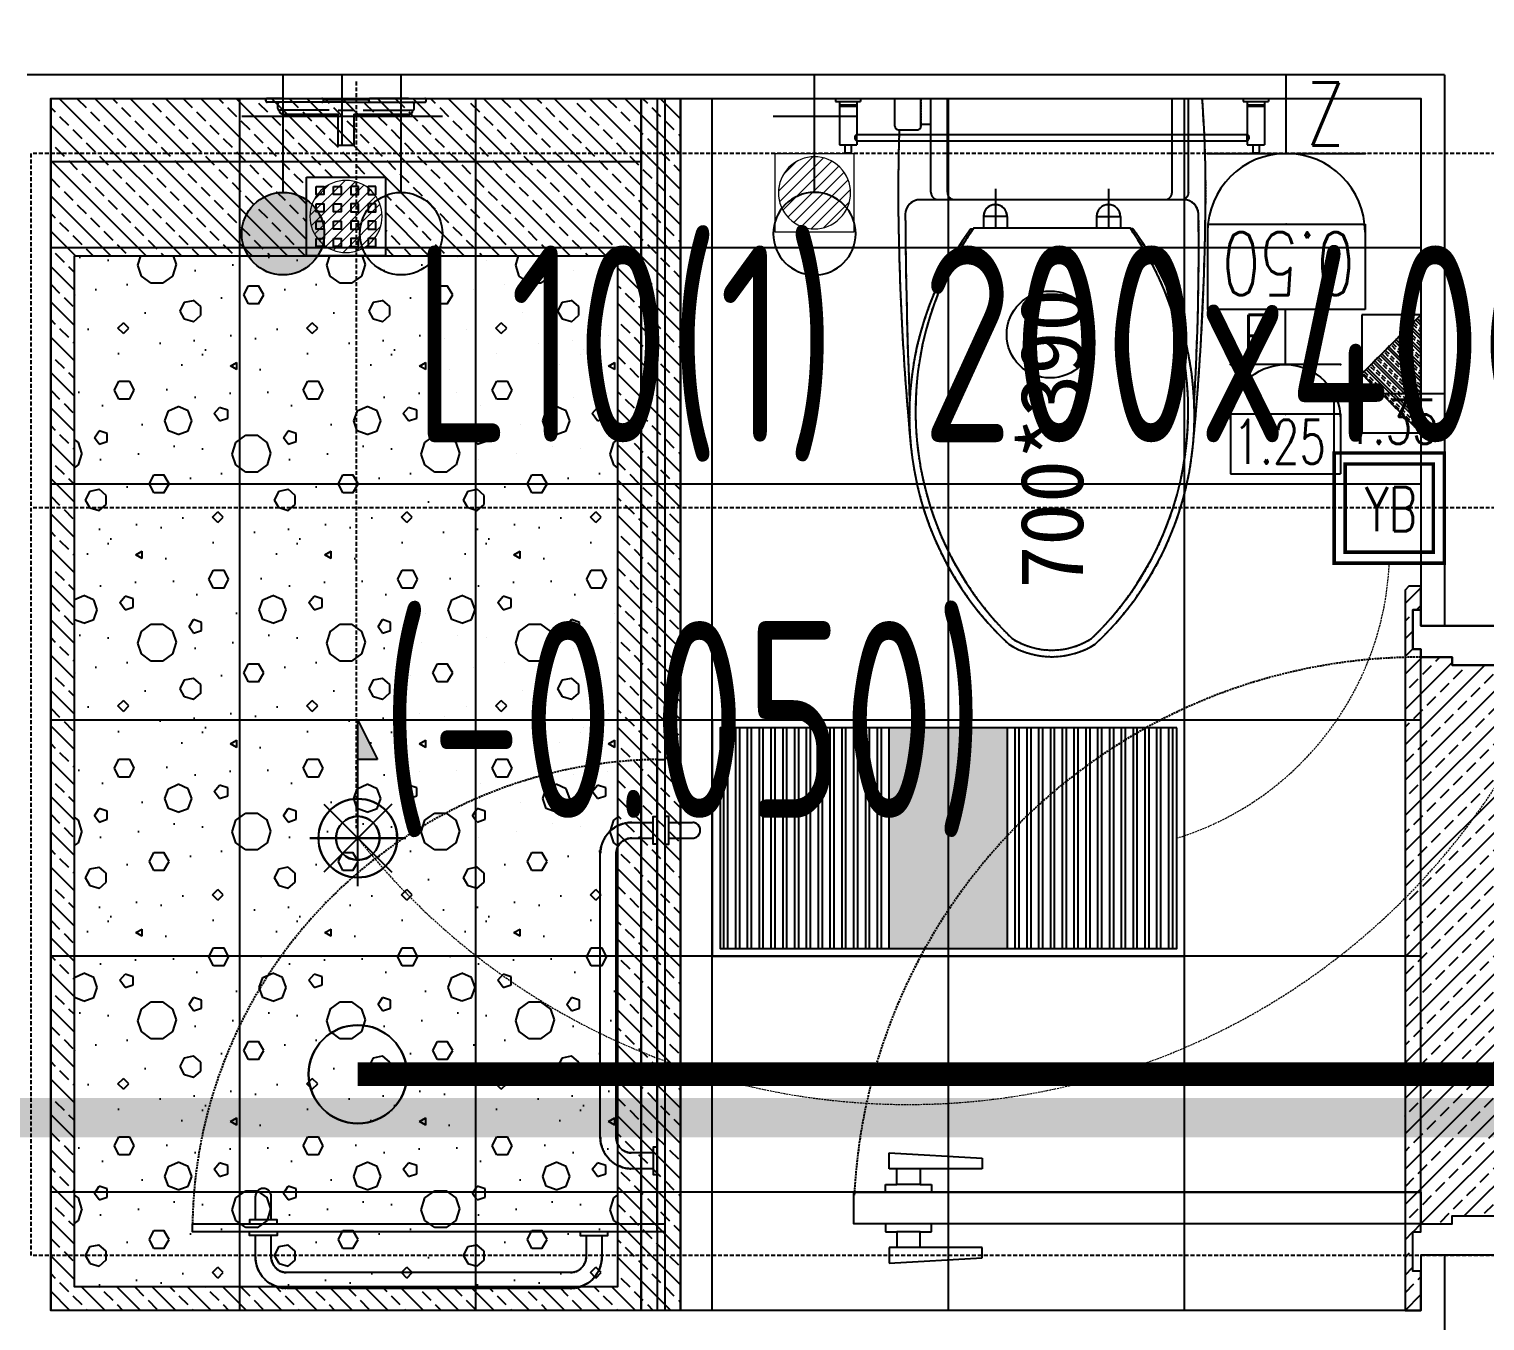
# Model space of a CAD drawing. Header units: inches. Extents: x -3985675 to 129953, y -250661 to -26082.
# Drawn here: x 92123 to 93971, y -34066 to -32424 of the extents above; entities that cross this region are included whole.
import ezdxf
from ezdxf.enums import TextEntityAlignment as Align

# ---------------------------------------------------------------- set-up
doc = ezdxf.new("R2010")
doc.units = ezdxf.units.IN
doc.header["$LTSCALE"] = 10
doc.header["$MEASUREMENT"] = 0
doc.linetypes.add('DASH', pattern=[0.35, 0.25, -0.1])
doc.linetypes.add('SX-DT3-PLAN-07T$0$DASHED', pattern=[0.75, 0.5, -0.25])
doc.layers.get('0').update_dxf_attribs({"plot": 0})
for name, color, linetype in [('000土建梁', 251, 'Continuous'), ('002 完成面', 47, 'Continuous'), ('003门', 36, 'Continuous'), ('004门套', 47, 'Continuous'), ('007地面', 47, 'Continuous'), ('007天花', 65, 'Continuous'), ('008天花灯具', 31, 'Continuous'), ('012固定家具', 155, 'Continuous'), ('028家具', 250, 'DASH'), ('1-给排水', 3, 'Continuous'), ('2018.11.06', 1, 'Continuous'), ('7-空调留洞', 6, 'DASH'), ('EQUIP-插座', 6, 'Continuous'), ('EQUIP-照明', 6, 'Continuous'), ('EQUIP_喷淋', 7, 'Continuous'), ('PIPE-喷淋', 6, 'Continuous'), ('SX-DT3-PLAN-07T$0$S-BEAM', 4, 'SX-DT3-PLAN-07T$0$DASHED'), ('WALL', 4, 'Continuous'), ('消防喷淋', 6, 'Continuous')]:
    doc.layers.add(name, color=color, linetype=linetype)
for name, color, linetype, lineweight in [('11111地漏', 3, 'Continuous', 5), ('S开关', 123, 'Continuous', 15), ('S插座', 6, 'Continuous', 15), ('冷热水', 3, 'Continuous', 15), ('灯具线路控制', 51, 'Continuous', 15)]:
    doc.layers.add(name, color=color, linetype=linetype, lineweight=lineweight)
doc.styles.add('_HZTXT', font='GBENOR.SHX', dxfattribs={"bigfont": 'GBCBIG.SHX'})
doc.styles.add('_TCH_DIM_T3', font='SIMPLEX', dxfattribs={"width": 0.705882, "bigfont": 'GBCBIG'})
doc.styles.add('B1户型卧室平面图$0$ARIAL', font='')
doc.styles.get("Standard").update_dxf_attribs({"font": ''})
doc.styles.add('国标宋体', font='gbxwxtr.shx', dxfattribs={"width": 0.6, "bigfont": 'gbhzfs.shx'})
doc.styles.add('标注文字', font='romans.shx', dxfattribs={"width": 0.7, "bigfont": 'hztxt.shx'})
doc.styles.get('B1户型卧室平面图$0$ARIAL').set_extended_font_data('NSimSun')
doc.styles.get('Standard').set_extended_font_data('SimSun')

# ---------------------------------------------------------------- blocks, each defined once
blk = doc.blocks.new('matong')
at = {"layer": '012固定家具'}
for p, q in [((67850.5, -60695.3), (67850.5, -60660.1)), ((67850.5, -60660.1), (68240.8, -60660.1))]:
    blk.add_line(p, q, dxfattribs=at)
at = {"layer": '012固定家具', "color": 8, "linetype": 'Continuous'}
for p, q in [((67883.5, -60695.3), (67883.5, -60660.1)), ((67896.1, -60779.3), (67896.1, -60660.1)), ((67917.1, -60779.3), (67917.1, -60660.1)), ((67917.1, -60779.3), (67917.1, -60660.1)), ((68202.5, -60779.3), (68202.5, -60660.1)), ((68223.5, -60779.3), (68223.5, -60660.1)), ((67883.5, -60692.9), (67896.1, -60692.9)), ((67855.2, -60700), (67878.8, -60700)), ((68214, -60788.8), (67882.5, -60788.8)), ((67978, -60775.1), (67978, -60824.4)), ((68121.6, -60775.1), (68121.6, -60824.4)), ((67962.9, -60810.2), (67962.9, -60824.4)), ((67993.1, -60810.2), (67962.9, -60810.2)), ((67993.1, -60810.2), (67993.1, -60824.4)), ((68106.5, -60810.2), (68136.8, -60810.2)), ((68106.5, -60810.2), (68106.5, -60824.4)), ((68136.8, -60810.2), (68136.8, -60824.4)), ((67947, -60826), (67949.4, -60826)), ((67950.9, -60824.4), (68148.7, -60824.4)), ((68152.7, -60826), (68150.2, -60826))]:
    blk.add_line(p, q, dxfattribs=at)
at = {"layer": '012固定家具'}
for centre, radius, start, end in [((66590.3, -60779.9), 1654.8, 358.95, 4.1511), ((67855.2, -60695.3), 4.73, 180, 270), ((70307.8, -60780.2), 2453.2, 178.1261, 180.6997), ((71340.9, -60767.1), 3486.3, 180.7077, 185.4617), ((64758.7, -60767.1), 3486.3, 354.5384, 359.2923), ((68266.5, -61062.9), 397.8, 143.4492, 226.9482), ((67833.1, -61062.9), 397.8, 313.0518, 36.5508), ((68049.8, -61266.6), 102.9, 237.7954, 302.2047)]:
    blk.add_arc(centre, radius, start, end, dxfattribs=at)
at = {"layer": '012固定家具', "color": 8, "linetype": 'Continuous'}
for centre, radius, start, end in [((67878.8, -60695.3), 4.73, 270, 0), ((67882.5, -60807.7), 18.9, 90, 179.1194), ((67905.6, -60779.3), 9.45, 180, 270), ((67926.5, -60779.3), 9.45, 180, 270), ((68193.1, -60779.3), 9.45, 270, 0), ((68214, -60779.3), 9.45, 270, 0), ((68217.1, -60807.7), 18.9, 0.8806, 90), ((75349, -60752.5), 7485.6, 180.42032, 182.24158), ((67978, -60810.2), 15.1, 360, 180), ((68121.6, -60810.2), 15.1, 0, 180), ((64849.2, -60847.7), 3387.1, 356.6562, 0.682), ((68278.6, -61057.3), 402, 144.5938, 226.0233), ((67821, -61057.3), 402, 313.9767, 35.4062), ((68049.8, -61266.6), 94.5, 237.7954, 302.2047)]:
    blk.add_arc(centre, radius, start, end, dxfattribs=at)
at = {"layer": '012固定家具', "color": 8, "style": 'B1户型卧室平面图$0$ARIAL'}
blk.add_text('700*390', height=80, rotation=90, dxfattribs=at).set_placement((68089.4, -61282.9))
blk = doc.blocks.new('A$C110D575B')
at = {"layer": '012固定家具'}
for p, q in [((0, 197), (0, 198)), ((23, 200), (2, 200)), ((102, 195), (2, 195)), ((15.2, 187), (15.2, 193)), ((16.8, 185), (16.8, 185)), ((23, 200), (71.2, 200)), ((73.2, 197), (73.2, 198)), ((102, 195), (202, 195)), ((130.8, 197), (130.8, 198)), ((181, 200), (132.8, 200)), ((181, 200), (202, 200)), ((186.8, 185), (186.8, 185)), ((188.4, 187), (188.4, 193)), ((203.6, 197), (203.6, 198)), ((21.8, 180), (91.8, 180)), ((91.8, 140), (91.8, 180)), ((111.8, 180), (111.8, 140)), ((111.8, 180), (181.8, 180)), ((111.8, 140), (91.8, 140))]:
    blk.add_line(p, q, dxfattribs=at)
at = {"layer": '012固定家具', "color": 251}
for p, q in [((80.6, 185), (17.2, 185)), ((130.8, 198), (73.2, 198)), ((91.8, 185), (111.8, 185)), ((123.5, 185), (186.8, 185))]:
    blk.add_line(p, q, dxfattribs=at)
at = {"layer": '012固定家具'}
blk.add_lwpolyline([(51.8, 100), (151.8, 100), (151.8, 0), (51.8, 0)], close=True, dxfattribs=at)
at = {"layer": '012固定家具', "color": 251}
for points in [[(63.8, 88), (73.8, 88), (73.8, 78), (63.8, 78)], [(85.8, 88), (95.8, 88), (95.8, 78), (85.8, 78)], [(117.8, 88), (107.8, 88), (107.8, 78), (117.8, 78)], [(139.8, 88), (129.8, 88), (129.8, 78), (139.8, 78)], [(63.8, 66), (73.8, 66), (73.8, 56), (63.8, 56)], [(85.8, 66), (95.8, 66), (95.8, 56), (85.8, 56)], [(117.8, 66), (107.8, 66), (107.8, 56), (117.8, 56)], [(139.8, 66), (129.8, 66), (129.8, 56), (139.8, 56)], [(63.8, 44), (73.8, 44), (73.8, 34), (63.8, 34)], [(85.8, 44), (95.8, 44), (95.8, 34), (85.8, 34)], [(117.8, 44), (107.8, 44), (107.8, 34), (117.8, 34)], [(139.8, 44), (129.8, 44), (129.8, 34), (139.8, 34)], [(63.8, 22), (73.8, 22), (73.8, 12), (63.8, 12)], [(85.8, 22), (95.8, 22), (95.8, 12), (85.8, 12)], [(117.8, 22), (107.8, 22), (107.8, 12), (117.8, 12)], [(139.8, 22), (129.8, 22), (129.8, 12), (139.8, 12)]]:
    blk.add_lwpolyline(points, close=True, dxfattribs=at)
at = {"layer": '012固定家具'}
for centre, radius, start, end in [((2, 198), 2, 90, 180), ((2, 197), 2, 180, 270), ((17.2, 193), 2, 90, 180), ((17.2, 187), 2, 180, 270), ((21.8, 185), 5, 180, 270), ((71.2, 198), 2, 0, 90), ((71.2, 197), 2, 270, 0), ((132.8, 198), 2, 90, 180), ((132.8, 197), 2, 180, 270), ((181.8, 185), 5, 270, 0), ((181.8, 185), 5, 270, 0), ((186.4, 193), 2, 0, 90), ((186.4, 187), 2, 270, 0), ((201.6, 198), 2, 0, 90), ((201.6, 197), 2, 270, 0)]:
    blk.add_arc(centre, radius, start, end, dxfattribs=at)
blk = doc.blocks.new('*U55')
at = {"layer": '003门', "color": 250}
for p, q in [((-10, 740.1), (-3.3, 622)), ((10, 740.1), (-10, 740.1)), ((10, 730.3), (10, 740.1)), ((30, 745), (30, 730.3)), ((40, 745), (30, 745)), ((40, 686.2), (40, 745)), ((80, 686.2), (80, 745)), ((80, 745), (90, 745)), ((90, 745), (90, 730.3)), ((110, 740.1), (130, 740.1)), ((110, 730.3), (110, 740.1)), ((130, 740.1), (123.3, 622)), ((10, 700.9), (10, 730.3)), ((30, 730.3), (10, 730.3)), ((30, 700.9), (30, 730.3)), ((90, 700.9), (90, 730.3)), ((90, 730.3), (110, 730.3)), ((110, 700.9), (110, 730.3)), ((10, 700.9), (30, 700.9)), ((10, 622), (10, 700.9)), ((30, 700.9), (30, 686.2)), ((30, 686.2), (40, 686.2)), ((90, 686.2), (80, 686.2)), ((90, 700.9), (90, 686.2)), ((110, 700.9), (90, 700.9)), ((110, 622), (110, 700.9)), ((-3.3, 622), (10, 622)), ((123.3, 622), (110, 622))]:
    blk.add_line(p, q, dxfattribs=at)
at = {"layer": '003门', "linetype": 'ByBlock'}
blk.add_lwpolyline([(40, 65), (40, 785), (80, 785), (80, 65)], close=True, dxfattribs=at)
at = {"layer": '003门', "color": 251, "linetype": 'DASH'}
blk.add_arc((40, 65.4), 720, 0, 87.134, dxfattribs=at)
at = {"layer": '004门套'}
for points in [[(30, 65), (40, 65), (40, 25), (50, 25), (50, -65), (40, -65), (40, -75), (-10, -75), (-10, -65), (0, -65), (0, 65), (-20, 65), (-20, 75), (30, 75)], [(770, 65), (760, 65), (760, 25), (750, 25), (750, -65), (760, -65), (760, -75), (810, -75), (810, -65), (800, -65), (800, 65), (820, 65), (820, 75), (770, 75)]]:
    blk.add_lwpolyline(points, close=True, dxfattribs=at)
at = {"linetype": 'ByBlock', "style": '_HZTXT', "flags": 8}
blk.add_attdef('门编号', text='', height=121.9, dxfattribs=at).set_placement((2307.3, 64.4), align=Align.CENTER)
blk = doc.blocks.new('Z$W@#20997A3E')
at = {"layer": '012固定家具'}
for p, q in [((-545, 59), (-513, 59)), ((-545, 59), (-545, 55)), ((-513, 59), (-513, 55)), ((-27, 59), (5, 59)), ((-27, 59), (-27, 55)), ((5, 59), (5, 55)), ((-545, 55), (-540, 55)), ((-540, 55), (-540, 0)), ((-540, 55), (-518, 55)), ((-540, 51), (-518, 51)), ((-540, 49), (-518, 49)), ((-518, 55), (-513, 55)), ((-518, 55), (-518, 13)), ((-27, 55), (-22, 55)), ((-22, 55), (-22, 13)), ((-22, 55), (0, 55)), ((-22, 51), (0, 51)), ((-22, 49), (0, 49)), ((0, 55), (5, 55)), ((0, 55), (0, 0)), ((-518, 5), (-518, 13)), ((-518, 5), (-518, 0)), ((-22, 5), (-22, 13)), ((-22, 5), (-22, 0)), ((-540, 0), (-533, 0)), ((-533, 0), (-533, -10)), ((-533, 0), (-525, 0)), ((-533, -10), (-525, -10)), ((-525, 0), (-518, 0)), ((-525, 0), (-525, -10)), ((-22, 0), (-15, 0)), ((-15, 0), (-15, -10)), ((-15, 0), (-7, 0)), ((-15, -10), (-7, -10)), ((-7, 0), (0, 0)), ((-7, 0), (-7, -10))]:
    blk.add_line(p, q, dxfattribs=at)
at = {"layer": '012固定家具', "color": 8}
for p, q in [((-518, 13), (-22, 13)), ((-518, 13), (-22, 13)), ((-518, 5), (-22, 5)), ((-518, 5), (-22, 5))]:
    blk.add_line(p, q, dxfattribs=at)
at = {"layer": '012固定家具'}
for centre, start, end in [((-515.9, 9), 118.0906, 241.9094), ((-515.9, 9), 118.0906, 241.9094), ((-24.1, 9), 298.0906, 61.9094), ((-24.1, 9), 298.0906, 61.9094)]:
    blk.add_arc(centre, 4.53, start, end, dxfattribs=at)
blk = doc.blocks.new('手纸盒')
h = blk.add_hatch()
h.set_pattern_fill('ANSI33', color=8, scale=2, style=0)
h.set_pattern_definition([(135, (3896601.602, 1456140.076), (8.98025612, 8.98025612), []), (135, (3896592.622, 1456140.076), (8.98025612, 8.98025612), [6.35, -3.175])])
h.paths.add_polyline_path([(0, -75), (75, 0), (-75, 0)])
for p, q in [((0, -75), (-75, 0)), ((75, 0), (0, -75))]:
    blk.add_line(p, q)
blk.add_lwpolyline([(75, -75), (-75, -75), (-75, 0), (75, 0)], close=True)
blk = doc.blocks.new('erw3')
h = blk.add_hatch()
h.set_pattern_fill('ANSI31', color=250, scale=84, angle=-180, style=0)
h.set_pattern_definition([(225, (37315.468, -306064.037), (7.4246212, -7.4246212), [])])
edge = h.paths.add_edge_path()
edge.add_ellipse((-6599.3, -99965.7), major_axis=(-32.4, -32.4), ratio=1, start_angle=0, end_angle=360)
at = {"color": 250}
blk.add_lwpolyline([(-6549.3, -99915.7), (-6649.3, -99915.7), (-6649.3, -100015.7), (-6549.3, -100015.7)], close=True, dxfattribs=at)
blk.add_ellipse((-6599.3, -99965.7), major_axis=(-32.4, -32.4), ratio=1, start_param=1.570796326794769, end_param=7.853981633974355)
blk = doc.blocks.new('A$C298C3D42')
h = blk.add_hatch(color=250)
h.dxf.hatch_style = 1
h.paths.add_polyline_path([(1.378, 2.578), (0.978, 3.378), (0.978, 2.578)])
at = {"color": 251}
for p, q in [((0.978, 3.378), (1.378, 2.578)), ((0.978, 1.956), (0.978, 3.378)), ((1.378, 2.578), (0.978, 2.578)), ((0.978, 0), (0.978, 1.956)), ((0.978, 0), (0.978, 1.956)), ((0.286, 1.669), (1.669, 0.286)), ((1.669, 1.669), (0.286, 0.286)), ((1.669, 1.669), (0.286, 0.286)), ((0.286, 1.669), (1.669, 0.286)), ((0, 0.978), (1.956, 0.978)), ((1.956, 0.978), (0, 0.978))]:
    blk.add_line(p, q, dxfattribs=at)
for radius in [0.8, 0.444]:
    blk.add_circle((0.978, 0.978), radius)
blk = doc.blocks.new('A$C2F3544D9')
h = blk.add_hatch(color=250)
h.dxf.hatch_style = 1
h.paths.add_polyline_path([(86.1, 50), (61.1, 0), (61.1, 50)])
at = {"color": 251}
for p, q in [((61.1, 211.1), (61.1, 88.9)), ((61.1, 211.1), (61.1, 88.9)), ((17.9, 106.8), (104.3, 193.2)), ((104.3, 106.8), (17.9, 193.2)), ((104.3, 106.8), (17.9, 193.2)), ((17.9, 106.8), (104.3, 193.2)), ((0, 150), (122.2, 150)), ((122.2, 150), (0, 150)), ((61.1, 88.9), (61.1, 0)), ((61.1, 0), (86.1, 50)), ((86.1, 50), (61.1, 50))]:
    blk.add_line(p, q, dxfattribs=at)
for radius in [50, 27.8, 27.8]:
    blk.add_circle((61.1, 150), radius)
at = {"color": 16, "xscale": -62.5, "yscale": 62.5, "zscale": 62.5, "rotation": 180}
blk.add_blockref('A$C298C3D42', (0, 211.1), dxfattribs=at)
blk = doc.blocks.new('A$C428B26A6')
h = blk.add_hatch()
h.set_pattern_fill('ANSI32', color=250, scale=40, angle=45, style=0)
h.set_pattern_definition([(90, (10, 10), (-15, 3e-15), []), (90, (15, 15), (-15, 3e-15), [])])
h.paths.add_polyline_path([(215, 290), (10, 290), (10, 10), (215, 10)])
at = {"lineweight": -2}
h = blk.add_hatch(color=8, dxfattribs=at)
h.set_gradient(color1=(133, 132, 122), one_color=1, tint=1)
h.paths.add_polyline_path([(225, 10), (375, 10), (375, 290), (225, 290)])
h = blk.add_hatch()
h.set_pattern_fill('ANSI32', color=250, scale=40, angle=45, style=0)
h.set_pattern_definition([(90, (590, 10), (-15, 3e-15), []), (90, (595, 15), (-15, 3e-15), [])])
h.paths.add_polyline_path([(385, 290), (590, 290), (590, 10), (385, 10)])
for p, q in [((215, 290), (215, 10)), ((225, 290), (225, 10)), ((375, 290), (375, 10)), ((385, 290), (385, 10))]:
    blk.add_line(p, q)
blk.add_lwpolyline([(0, 0), (600, 0), (600, 300), (0, 300)], close=True)
at = {"color": 251}
blk.add_lwpolyline([(10, 10), (590, 10), (590, 290), (10, 290)], close=True, dxfattribs=at)
blk = doc.blocks.new('A$C799322B7')
at = {"layer": '1-给排水'}
blk.add_circle((320.7, 350), 55.2, dxfattribs=at)
blk = doc.blocks.new('t78789')
at = {"layer": '冷热水'}
h = blk.add_hatch(color=8, dxfattribs=at)
edge = h.paths.add_edge_path()
edge.add_arc((81566.7, 8720.5), 52.4, -90, 270)
at = {"layer": '1-给排水'}
for p, q in [((81715.7, 8668.1), (81715.7, 8772.9)), ((81619.1, 8720.5), (81768.6, 8720.5)), ((81715.7, 8518.1), (81715.7, 8622.9)), ((81619.1, 8570.5), (81768.6, 8570.5))]:
    blk.add_line(p, q, dxfattribs=at)
at = {"layer": '1-给排水', "color": 251}
for p, q in [((81715.7, 8622.9), (81715.7, 8668.1)), ((81678.1, 8645.5), (81768.6, 8645.5))]:
    blk.add_line(p, q, dxfattribs=at)
at = {"layer": '1-给排水'}
for centre in [(81566.7, 8720.5), (81566.7, 8570.5)]:
    blk.add_circle(centre, 52.4, dxfattribs=at)
blk = doc.blocks.new('r68769')
at = {"layer": '1-给排水'}
for p, q in [((81565.3, 8518.1), (81565.3, 8622.9)), ((81468.6, 8570.5), (81618.2, 8570.5))]:
    blk.add_line(p, q, dxfattribs=at)
blk.add_circle((81416.2, 8570.5), 52.4, dxfattribs=at)
blk = doc.blocks.new('*U223')
at = {"color": 250, "lineweight": -2, "ltscale": 0.5}
for p, q in [((-287.5, 231), (-257.5, 231)), ((-287.5, 211), (-257.5, 211))]:
    blk.add_line(p, q, dxfattribs=at)
at = {"color": 250, "lineweight": -2}
for p, q in [((197.5, -294), (197.5, -324)), ((217.5, -294), (217.5, -324))]:
    blk.add_line(p, q, dxfattribs=at)
at = {"color": 250, "lineweight": -2, "ltscale": 0.5}
blk.add_lwpolyline([(-292.5, 311), (-292.5, -289), (-302.5, -289), (-302.5, 311)], close=True, dxfattribs=at)
for points in [[(-307.5, -209), (-334.5, -209, -0.414214), (-374.5, -169), (-374.5, 191, -0.414214), (-334.5, 231), (-307.5, 231)], [(-307.5, -189), (-334.5, -189, -0.414214), (-354.5, -169), (-354.5, 191, -0.414214), (-334.5, 211), (-307.5, 211)]]:
    blk.add_lwpolyline(points, format="xyb", dxfattribs=at)
for points in [[(-302.5, 203.5), (-307.5, 203.5), (-307.5, 238.5), (-302.5, 238.5)], [(-292.5, 203.5), (-287.5, 203.5), (-287.5, 238.5), (-292.5, 238.5)], [(-302.5, -181.5), (-307.5, -181.5), (-307.5, -216.5), (-302.5, -216.5)]]:
    blk.add_lwpolyline(points, dxfattribs=at)
at = {"color": 250, "lineweight": -2}
for points in [[(-222.5, -274), (-222.5, -247, -0.414214), (-182.5, -207), (177.5, -207, -0.414214), (217.5, -247), (217.5, -274)], [(-202.5, -274), (-202.5, -247, -0.414214), (-182.5, -227), (177.5, -227, -0.414214), (197.5, -247), (197.5, -274)]]:
    blk.add_lwpolyline(points, format="xyb", dxfattribs=at)
for points in [[(-195, -279), (-195, -274), (-230, -274), (-230, -279)], [(190, -279), (190, -274), (225, -274), (225, -279)], [(190, -289), (190, -294), (225, -294), (225, -289)]]:
    blk.add_lwpolyline(points, dxfattribs=at)
at = {"color": 8, "lineweight": -2}
blk.add_lwpolyline([(297.5, -289), (-302.5, -289), (-302.5, -279), (297.5, -279)], close=True, dxfattribs=at)
at = {"color": 250, "linetype": 'DASH', "lineweight": -2}
blk.add_arc((-302.7, -289.2), 600.3, 0.9745, 89.0255, dxfattribs=at)
at = {"color": 250, "lineweight": -2, "ltscale": 0.5}
blk.add_arc((-257.5, 221), 10, 270, 90, dxfattribs=at)
at = {"color": 250, "lineweight": -2}
blk.add_arc((207.5, -324), 10, 180, 0, dxfattribs=at)
blk = doc.blocks.new('aw35364')
at = {"layer": '028家具'}
h = blk.add_hatch(dxfattribs=at)
h.set_pattern_fill('ANSI33', color=256, scale=2, style=0)
h.set_pattern_definition([(315, (1573521.989, 3863979.102), (8.98025612, 8.98025612), []), (315, (1573521.989, 3863970.122), (8.98025612, 8.98025612), [6.35, -3.175])])
h.paths.add_polyline_path([(117306.9, -32622.5), (117381.9, -32547.5), (117381.9, -32697.5)])
for p, q in [((115915.1, -32275.5), (115915.1, -32274.5)), ((115938.1, -32272.5), (115917.1, -32272.5)), ((116017.1, -32277.5), (115917.1, -32277.5)), ((115930.3, -32285.5), (115930.3, -32279.5)), ((115938.1, -32272.5), (115986.3, -32272.5)), ((115988.3, -32275.5), (115988.3, -32274.5)), ((116045.9, -32274.5), (115988.3, -32274.5)), ((116017.1, -32277.5), (116117.1, -32277.5)), ((116045.9, -32275.5), (116045.9, -32274.5)), ((116096.1, -32272.5), (116047.9, -32272.5)), ((116096.1, -32272.5), (116117.1, -32272.5)), ((116103.5, -32285.5), (116103.5, -32279.5)), ((116118.7, -32275.5), (116118.7, -32274.5)), ((116391.9, -32272.5), (116391.9, -33812.5)), ((116411.9, -32272.5), (116411.9, -33812.5)), ((116421.9, -32272.5), (116421.9, -33812.5)), ((116441.9, -32272.5), (116441.9, -33812.5)), ((116638.5, -32272.5), (116670.5, -32272.5)), ((116638.5, -32272.5), (116638.5, -32276.5)), ((116638.5, -32276.5), (116643.5, -32276.5)), ((116643.5, -32276.5), (116643.5, -32331.5)), ((116643.5, -32276.5), (116665.5, -32276.5)), ((116643.5, -32280.5), (116665.5, -32280.5)), ((116665.5, -32276.5), (116670.5, -32276.5)), ((116665.5, -32276.5), (116665.5, -32318.5)), ((116670.5, -32272.5), (116670.5, -32276.5)), ((116714.1, -32307.7), (116714.1, -32272.5)), ((116714.1, -32272.5), (117104.4, -32272.5)), ((116747.2, -32307.7), (116747.2, -32272.5)), ((116759.8, -32391.7), (116759.8, -32272.5)), ((116780.7, -32391.7), (116780.7, -32272.5)), ((116780.7, -32391.7), (116780.7, -32272.5)), ((117066.2, -32391.7), (117066.2, -32272.5)), ((117087.1, -32391.7), (117087.1, -32272.5)), ((117156.5, -32272.5), (117188.5, -32272.5)), ((117156.5, -32272.5), (117156.5, -32276.5)), ((117156.5, -32276.5), (117161.5, -32276.5)), ((117161.5, -32276.5), (117161.5, -32318.5)), ((117161.5, -32276.5), (117183.5, -32276.5)), ((117161.5, -32280.5), (117183.5, -32280.5)), ((117183.5, -32276.5), (117188.5, -32276.5)), ((117183.5, -32276.5), (117183.5, -32331.5)), ((117188.5, -32272.5), (117188.5, -32276.5)), ((115931.9, -32287.5), (115931.9, -32287.5)), ((115995.7, -32287.5), (115932.3, -32287.5)), ((115936.9, -32292.5), (116006.9, -32292.5)), ((116006.9, -32287.5), (116026.9, -32287.5)), ((116006.9, -32332.5), (116006.9, -32292.5)), ((116026.9, -32292.5), (116026.9, -32332.5)), ((116026.9, -32292.5), (116096.9, -32292.5)), ((116038.6, -32287.5), (116101.9, -32287.5)), ((116101.9, -32287.5), (116101.9, -32287.5)), ((116643.5, -32282.5), (116665.5, -32282.5)), ((117161.5, -32282.5), (117183.5, -32282.5)), ((116665.5, -32326.5), (116665.5, -32318.5)), ((116665.5, -32318.5), (117161.5, -32318.5)), ((116665.5, -32318.5), (117161.5, -32318.5)), ((116718.8, -32312.4), (116742.5, -32312.4)), ((116747.2, -32305.3), (116759.8, -32305.3)), ((117161.5, -32326.5), (117161.5, -32318.5)), ((116026.9, -32332.5), (116006.9, -32332.5)), ((116643.5, -32331.5), (116650.5, -32331.5)), ((116650.5, -32331.5), (116650.5, -32341.5)), ((116650.5, -32331.5), (116658.5, -32331.5)), ((116658.5, -32331.5), (116665.5, -32331.5)), ((116658.5, -32331.5), (116658.5, -32341.5)), ((116665.5, -32326.5), (116665.5, -32331.5)), ((116665.5, -32326.5), (117161.5, -32326.5)), ((116665.5, -32326.5), (117161.5, -32326.5)), ((117161.5, -32326.5), (117161.5, -32331.5)), ((117161.5, -32331.5), (117168.5, -32331.5)), ((117168.5, -32331.5), (117168.5, -32341.5)), ((117168.5, -32331.5), (117176.5, -32331.5)), ((117176.5, -32331.5), (117183.5, -32331.5)), ((117176.5, -32331.5), (117176.5, -32341.5)), ((116650.5, -32341.5), (116658.5, -32341.5)), ((117168.5, -32341.5), (117176.5, -32341.5)), ((116841.6, -32387.5), (116841.6, -32436.8)), ((116985.3, -32387.5), (116985.3, -32436.8)), ((117077.7, -32401.2), (116746.1, -32401.2)), ((116826.5, -32422.6), (116826.5, -32436.8)), ((116856.7, -32422.6), (116826.5, -32422.6)), ((116856.7, -32422.6), (116856.7, -32436.8)), ((116970.2, -32422.6), (117000.4, -32422.6)), ((116970.2, -32422.6), (116970.2, -32436.8)), ((117000.4, -32422.6), (117000.4, -32436.8)), ((116810.6, -32438.4), (116813, -32438.4)), ((116814.6, -32436.8), (117012.3, -32436.8)), ((117016.3, -32438.4), (117013.9, -32438.4)), ((117381.9, -32547.5), (117306.9, -32622.5)), ((117306.9, -32622.5), (117381.9, -32697.5)), ((116426.9, -33192.5), (116456.9, -33192.5)), ((116426.9, -33212.5), (116456.9, -33212.5)), ((115901.9, -33697.5), (115901.9, -33667.5)), ((115921.9, -33697.5), (115921.9, -33667.5))]:
    blk.add_line(p, q, dxfattribs=at)
for points in [[(115966.9, -32372.5), (116066.9, -32372.5), (116066.9, -32472.5), (115966.9, -32472.5)], [(115978.9, -32384.5), (115988.9, -32384.5), (115988.9, -32394.5), (115978.9, -32394.5)], [(116000.9, -32384.5), (116010.9, -32384.5), (116010.9, -32394.5), (116000.9, -32394.5)], [(116032.9, -32384.5), (116022.9, -32384.5), (116022.9, -32394.5), (116032.9, -32394.5)], [(116054.9, -32384.5), (116044.9, -32384.5), (116044.9, -32394.5), (116054.9, -32394.5)], [(115978.9, -32406.5), (115988.9, -32406.5), (115988.9, -32416.5), (115978.9, -32416.5)], [(116000.9, -32406.5), (116010.9, -32406.5), (116010.9, -32416.5), (116000.9, -32416.5)], [(116032.9, -32406.5), (116022.9, -32406.5), (116022.9, -32416.5), (116032.9, -32416.5)], [(116054.9, -32406.5), (116044.9, -32406.5), (116044.9, -32416.5), (116054.9, -32416.5)], [(115978.9, -32428.5), (115988.9, -32428.5), (115988.9, -32438.5), (115978.9, -32438.5)], [(116000.9, -32428.5), (116010.9, -32428.5), (116010.9, -32438.5), (116000.9, -32438.5)], [(116032.9, -32428.5), (116022.9, -32428.5), (116022.9, -32438.5), (116032.9, -32438.5)], [(116054.9, -32428.5), (116044.9, -32428.5), (116044.9, -32438.5), (116054.9, -32438.5)], [(115978.9, -32450.5), (115988.9, -32450.5), (115988.9, -32460.5), (115978.9, -32460.5)], [(116000.9, -32450.5), (116010.9, -32450.5), (116010.9, -32460.5), (116000.9, -32460.5)], [(116032.9, -32450.5), (116022.9, -32450.5), (116022.9, -32460.5), (116032.9, -32460.5)], [(116054.9, -32450.5), (116044.9, -32450.5), (116044.9, -32460.5), (116054.9, -32460.5)], [(117306.9, -32547.5), (117306.9, -32697.5), (117381.9, -32697.5), (117381.9, -32547.5)], [(116421.9, -33112.5), (116421.9, -33712.5), (116411.9, -33712.5), (116411.9, -33112.5)], [(115821.9, -33702.5), (116421.9, -33702.5), (116421.9, -33712.5), (115821.9, -33712.5)]]:
    blk.add_lwpolyline(points, close=True, dxfattribs=at)
for points in [[(116411.9, -33220), (116406.9, -33220), (116406.9, -33185), (116411.9, -33185)], [(116421.9, -33220), (116426.9, -33220), (116426.9, -33185), (116421.9, -33185)], [(116411.9, -33605), (116406.9, -33605), (116406.9, -33640), (116411.9, -33640)], [(115929.4, -33702.5), (115929.4, -33697.5), (115894.4, -33697.5), (115894.4, -33702.5)], [(115929.4, -33712.5), (115929.4, -33717.5), (115894.4, -33717.5), (115894.4, -33712.5)], [(116314.4, -33712.5), (116314.4, -33717.5), (116349.4, -33717.5), (116349.4, -33712.5)]]:
    blk.add_lwpolyline(points, dxfattribs=at)
for points in [[(116406.9, -33632.5), (116379.9, -33632.5, -0.414214), (116339.9, -33592.5), (116339.9, -33232.5, -0.414214), (116379.9, -33192.5), (116406.9, -33192.5)], [(116406.9, -33612.5), (116379.9, -33612.5, -0.414214), (116359.9, -33592.5), (116359.9, -33232.5, -0.414214), (116379.9, -33212.5), (116406.9, -33212.5)], [(116341.9, -33717.5), (116341.9, -33744.5, -0.414214), (116301.9, -33784.5), (115941.9, -33784.5, -0.414214), (115901.9, -33744.5), (115901.9, -33717.5)], [(116321.9, -33717.5), (116321.9, -33744.5, -0.414214), (116301.9, -33764.5), (115941.9, -33764.5, -0.414214), (115921.9, -33744.5), (115921.9, -33717.5)]]:
    blk.add_lwpolyline(points, format="xyb", dxfattribs=at)
for centre, radius, start, end in [((115917.1, -32274.5), 2, 90, 180), ((115917.1, -32275.5), 2, 180, 270), ((115932.3, -32279.5), 2, 90, 180), ((115986.3, -32274.5), 2, 0, 90), ((115986.3, -32275.5), 2, 270, 0), ((116047.9, -32274.5), 2, 90, 180), ((116047.9, -32275.5), 2, 180, 270), ((116101.5, -32279.5), 2, 0, 90), ((116116.7, -32274.5), 2, 0, 90), ((116116.7, -32275.5), 2, 270, 0), ((115454, -32392.3), 1654.8, 358.95, 4.1511), ((115932.3, -32285.5), 2, 180, 270), ((115936.9, -32287.5), 5, 180, 270), ((116096.9, -32287.5), 5, 270, 0), ((116096.9, -32287.5), 5, 270, 0), ((116101.5, -32285.5), 2, 270, 0), ((116667.6, -32322.5), 4.53, 118.0906, 241.9094), ((116667.6, -32322.5), 4.53, 118.0906, 241.9094), ((116718.8, -32307.7), 4.73, 180, 270), ((119171.4, -32392.6), 2453.2, 178.1261, 180.6997), ((116742.5, -32307.7), 4.73, 270, 0), ((117159.3, -32322.5), 4.53, 298.0906, 61.9094), ((117159.3, -32322.5), 4.53, 298.0906, 61.9094), ((116769.2, -32391.7), 9.45, 180, 270), ((116790.2, -32391.7), 9.45, 180, 270), ((117056.7, -32391.7), 9.45, 270, 0), ((117077.7, -32391.7), 9.45, 270, 0), ((116746.1, -32420.1), 18.9, 90, 179.1194), ((116841.6, -32422.6), 15.1, 360, 180), ((116985.3, -32422.6), 15.1, 0, 180), ((117080.8, -32420.1), 18.9, 0.8806, 90), ((120204.5, -32379.5), 3486.3, 180.7077, 185.4617), ((124212.6, -32364.9), 7485.6, 180.42032, 182.24158), ((113622.4, -32379.5), 3486.3, 354.5384, 359.2923), ((113712.9, -32460.1), 3387.1, 356.6562, 0.682), ((117130.2, -32675.3), 397.8, 143.4492, 226.9482), ((117142.2, -32669.7), 402, 144.5938, 226.0233), ((116684.7, -32669.7), 402, 313.9767, 35.4062), ((116696.7, -32675.3), 397.8, 313.0518, 36.5508), ((116913.5, -32879), 102.9, 237.7954, 302.2047), ((116913.5, -32879), 94.5, 237.7954, 302.2047), ((116422.1, -33712.7), 600.3, 90.9745, 179.0255), ((116456.9, -33202.5), 10, 270, 90), ((115911.9, -33667.5), 10, 0, 180)]:
    blk.add_arc(centre, radius, start, end, dxfattribs=at)
at = {"layer": '028家具', "style": 'B1户型卧室平面图$0$ARIAL'}
blk.add_text('700*390', height=80, rotation=90, dxfattribs=at).set_placement((116953.1, -32895.4))
blk = doc.blocks.new('dr57567')
at = {"layer": 'SX-DT3-PLAN-07T$0$S-BEAM', "color": 251}
for p, q in [((59751.8, -49939.5), (59751.8, -50888.2)), ((59338.8, -51431.1), (59338.8, -50031.1)), ((62188.8, -50031.1), (59338.8, -50031.1)), ((62188.8, -50481.2), (59338.8, -50481.2)), ((62188.8, -51431.1), (59338.8, -51431.1))]:
    blk.add_line(p, q, dxfattribs=at)
at = {"layer": 'SX-DT3-PLAN-07T$0$S-BEAM', "color": 251, "style": '国标宋体', "width": 0.8}
for s, p in [('L10(1) 200x400', (59824.1, -50397.9)), ('(-0.050)', (59782.7, -50875.1))]:
    blk.add_text(s, height=250, dxfattribs=at).set_placement(p)
blk = doc.blocks.new('智能家居')
at = {"color": 6, "const_width": 3.24}
for points in [[(-50, 100), (50, 100), (50, 0), (-50, 0)], [(-40, 90), (40, 90), (40, 10), (-40, 10)]]:
    blk.add_lwpolyline(points, close=True, dxfattribs=at)
blk = doc.blocks.new('RRRRR')
at = {"color": 6, "const_width": 6.48}
for points in [[(0, 200), (200, 200), (200, 0), (0, 0)], [(20, 180), (180, 180), (180, 20), (20, 20)]]:
    blk.add_lwpolyline(points, close=True, dxfattribs=at)
at = {"layer": 'EQUIP-照明'}
blk.add_lwpolyline([(0, 308.3), (200, 308.3), (200, 200), (0, 200)], close=True, dxfattribs=at)
at = {"layer": 'EQUIP-照明', "xscale": 2, "yscale": 2, "zscale": 2}
blk.add_blockref('智能家居', (100, 0), dxfattribs=at)
at = {"layer": '2018.11.06', "color": 6, "style": '_TCH_DIM_T3', "width": 0.705882}
for tag, p in [('1.35', (20.6, 216.4)), ('YB', (55.4, 58))]:
    blk.add_attdef(tag, p, '', height=80, dxfattribs=at)
blk = doc.blocks.new('$equip$00001238')
for p, q in [((0.4975, 0.95), (-0.4975, 0.95)), ((0.5, 0.5), (-0.5, 0.5)), ((0, 0.5), (0, 0))]:
    blk.add_line(p, q)
blk.add_arc((0, 1), 0.5, 180, 0)
for p in [(0, 0.95), (-0.5, 0.5), (0.5, 0.5), (0, 0)]:
    blk.add_point(p)
at = {"flags": 9}
blk.add_attdef('A', (0, 0), '', height=0.00002, dxfattribs=at)
blk = doc.blocks.new('插座2')
for p, q in [((99.5, 190), (-99.5, 190)), ((100, 100), (-100, 100)), ((0, 100), (0, 0))]:
    blk.add_line(p, q)
blk.add_arc((0, 200), 100, 180, 0)
for p in [(0, 190), (-100, 100), (100, 100), (0, 0)]:
    blk.add_point(p)
at = {"layer": 'EQUIP-插座', "color": 6}
for p, q in [((-100, 190), (-100, 298.3)), ((-100, 298.3), (100, 298.3)), ((100, 190), (100, 298.3)), ((100, 190), (100, 298.3))]:
    blk.add_line(p, q, dxfattribs=at)
at = {"layer": 'EQUIP-插座', "xscale": 200, "yscale": 200, "zscale": 200}
blk.add_blockref('$equip$00001238', (0, 0), dxfattribs=at)
at = {"flags": 9}
blk.add_attdef('A', (0, 0), '', height=0.004, dxfattribs=at)
blk = doc.blocks.new('新34块')
for p, q in [((32740, 48991), (32939, 48991)), ((32740, 48991), (32939, 48991)), ((32739.5, 48901), (32939.5, 48901)), ((32739.5, 48901), (32939.5, 48901)), ((32839.5, 48901), (32839.5, 48801)), ((32839.5, 48901), (32839.5, 48801))]:
    blk.add_line(p, q)
blk.add_arc((32839.5, 49001), 100, 180, 0)
blk.add_arc((32839.5, 49001), 100, 180, 0)
for p in [(32839.5, 48991), (32839.5, 48991), (32739.5, 48901), (32739.5, 48901), (32939.5, 48901), (32939.5, 48901), (32839.5, 48801), (32839.5, 48801)]:
    blk.add_point(p)
at = {"layer": 'EQUIP-插座', "color": 6}
for p, q in [((32739.5, 48991), (32739.5, 49099.3)), ((32939.5, 49099.3), (32739.5, 49099.3)), ((32739.5, 48991), (32739.5, 49099.3)), ((32939.5, 48991), (32939.5, 49099.3))]:
    blk.add_line(p, q, dxfattribs=at)
at = {"layer": 'EQUIP-插座', "color": 3, "extrusion": (0, 0, -1), "zscale": -1}
blk.add_blockref('插座2', (-32839.5, 48801), dxfattribs=at)
at = {"layer": 'EQUIP-插座', "xscale": -200, "yscale": 200, "zscale": 200}
blk.add_blockref('$equip$00001238', (32839.5, 48801), dxfattribs=at)
at = {"flags": 9}
blk.add_attdef('A', (32839.5, 48801), '', height=0.004, dxfattribs=at)
blk.add_attdef('A', (32839.5, 48801), '', height=0.004, dxfattribs=at)
at = {"layer": '7-空调留洞', "color": 6, "linetype": 'ByBlock', "style": '标注文字', "width": 0.7, "flags": 8}
for tag, p in [('1.25', (32739.5, 49001)), ('R', (32860.3, 48810.9))]:
    blk.add_attdef(tag, p, '', height=80, dxfattribs=at)
blk = doc.blocks.new('$TwtSys$00000125')
blk.add_circle((0, 0, 0), 1)
blk = doc.blocks.new('SEQ234')
blk.add_circle((92540, -33752.2), 62.5)
at = {"layer": 'PIPE-喷淋', "linetype": 'ByBlock', "ltscale": 0.2, "const_width": 30}
blk.add_lwpolyline([(92540, -33752.2), (95324.4, -33752.2)], dxfattribs=at)
at = {"layer": 'EQUIP_喷淋', "xscale": -62.5, "yscale": 62.5, "zscale": 62.5}
blk.add_blockref('$TwtSys$00000125', (92540, -33752.2, 0), dxfattribs=at)

msp = doc.modelspace()

# ---------------------------------------------------------------- hatches: boundary and pattern name
at = {"layer": '007地面'}
h = msp.add_hatch(dxfattribs=at)
h.set_pattern_fill('AR-CONC', color=250, scale=2, style=0)
h.set_pattern_definition([(50, (91316.5973, -33832.1782), (3.6436934, -0.3187817), [0.381, -4.191]), (355, (91316.5973, -33832.1782), (-0.7048565, 3.8211329), [0.3048, -3.3528]), (100.451, (91316.901, -33832.2048), (2.93885, 3.5023338), [0.3238, -3.5618]), (46.1842, (91316.5973, -33831.162), (5.4215808, -0.8408466), [0.5715, -6.2865]), (96.6356, (91317.049, -33831.2323), (4.7480847, 4.948511), [0.4857, -5.3427]), (351.184, (91316.5973, -33831.162), (4.748092, 4.9485024), [0.4572, -5.0292]), (21, (91317.1053, -33831.4162), (3.0322976, -2.0453104), [0.381, -4.191]), (326, (91317.1053, -33831.4162), (1.2360406, 3.6837593), [0.3048, -3.3528]), (71.4514, (91317.358, -33831.5866), (4.2683298, 1.6384572), [0.3238, -3.5618]), (37.5, (91316.5973, -33832.1782), (0.06177207, 1.69110078), [0, -3.31216, 0, -3.4036, 0, -3.3655]), (7.5, (91316.5973, -33832.1782), (1.33639325, 2.0036115), [0, -1.94056, 0, -3.23596, 0, -1.2827]), (327.5, (91315.4645, -33832.1782), (2.7118119, -0.11457488), [0, -1.27, 0, -3.9624, 0, -5.2578]), (317.5, (91314.9565, -33832.1782), (2.9625836, 0.5085298), [0, -1.651, 0, -2.63144, 0, -3.7338])])
h.paths.add_polyline_path([(91366.6, -33782.2), (96966.6, -33782.2), (96966.6, -30282.2), (91366.6, -30282.2)], flags=16)
h.paths.add_polyline_path([(91316.6, -33832.2), (97016.6, -33832.2), (97016.6, -30232.2), (91316.6, -30232.2)])
h = msp.add_hatch(dxfattribs=at)
h.set_pattern_fill('ANSI33', color=250, scale=10, style=0)
h.set_pattern_definition([(135, (222285.626, -170853.917), (22.4506403, 22.4506403), []), (135, (222263.175, -170853.917), (22.4506403, 22.4506403), [15.875, -7.9375])])
h.paths.add_polyline_path([(92870, -32712.2), (92180, -32712.2), (92180, -34022.2), (92870, -34022.2)], flags=16)
h.paths.add_polyline_path([(92950, -32512.2), (92150, -32512.2), (92150, -34052.2), (92950, -34052.2)])
h.paths.add_polyline_path([(92475, -32612.2), (92475, -32712.2), (92575, -32712.2), (92575, -32612.2)], flags=16)
h = msp.add_hatch(dxfattribs=at)
h.set_pattern_fill('加气混凝土', color=250, scale=20, style=0)
h.set_pattern_definition([(180, (92989.2, -33745.38), (-120, 240), [0, -240]), (180, (93129.6, -33777.78), (-120, 240), [0, -240]), (180, (93051.6, -33780.18), (-120, 240), [0, -240]), (180, (92966.4, -33709.38), (-120, 240), [0, -240]), (180, (93066, -33792.18), (-120, 240), [0, -240]), (180, (92942.4, -33558.18), (-120, 240), [0, -240]), (180, (93015.6, -33577.38), (-120, 240), [0, -240]), (180, (92977.2, -33607.38), (-120, 240), [0, -240]), (180, (93172.8, -33612.18), (-120, 240), [0, -240]), (180, (93055.2, -33622.98), (-120, 240), [0, -240]), (180, (93100.8, -33684.18), (-120, 240), [0, -240]), (180, (93098.4, -33774.18), (-120, 240), [0, -240]), (180, (93008.4, -33783.78), (-120, 240), [0, -240]), (180, (92942.4, -33678.18), (-120, 240), [0, -240]), (180, (93166.8, -33715.38), (-120, 240), [0, -240]), (180, (93146.4, -33674.58), (-120, 240), [0, -240]), (180, (93052.8, -33691.38), (-120, 240), [0, -240]), (180, (93086.4, -33726.18), (-120, 240), [0, -240]), (180, (93105.6, -33646.98), (-120, 240), [0, -240]), (180, (93075.6, -33556.98), (-120, 240), [0, -240]), (180, (93157.2, -33765.78), (-120, 240), [0, -240]), (180, (93025.2, -33606.18), (-120, 240), [0, -240]), (180, (93136.8, -33602.58), (-120, 240), [0, -240]), (180, (93156, -33571.38), (-120, 240), [0, -240]), (49.3987, (92957.139, -33633.321), (600, 720), [10.537, -4414.844]), (161.565, (92974.282, -33628.75), (-600, 240), [10.842, -1507.051]), (90, (92974.28, -33639.04), (-120, 240), [10.286, -469.714]), (18.435, (92963.996, -33642.464), (600, 240), [10.842, -1507.051]), (126.87, (92963.996, -33642.464), (-120, 240), [11.429, -1188.571]), (45, (92954.85, -33764.75), (120, 240), [9.697, -669.125]), (135, (92968.57, -33764.75), (-120, 240), [9.697, -669.125]), (45, (92961.71, -33771.61), (120, 240), [9.697, -669.125]), (135, (92961.71, -33771.61), (-120, 240), [9.697, -669.125]), (63.435, (93070.28, -33603.6), (2e-05, 480), [12.778, -255.55]), (3e-14, (93076, -33592.18), (120, 240), [13.714, -226.286]), (116.565, (93095.43, -33603.6), (-1e-06, 480), [12.778, -255.55]), (63.435, (93089.71, -33615.04), (2e-05, 480), [12.778, -255.55]), (180, (93089.7, -33615.04), (-120, 240), [13.714, -226.286]), (116.565, (93076, -33615.04), (-1e-06, 480), [12.778, -255.55]), (72.8973, (92979.9965, -33684.75), (359.999986, 1200), [15.5445, -6513.161]), (36.0274, (92984.568, -33669.892), (2279.99997, 1680), [15.545, -3248.808]), (3e-14, (92997.14, -33660.75), (120, 240), [14.857, -225.143]), (143.9726, (93024.568, -33669.892), (-2279.99998, 1679.99998), [15.545, -3248.808]), (108.435, (93029.14, -33683.607), (-360, 1200), [14.456, -1503.437]), (72.8973, (93024.568, -33698.464), (359.999986, 1200), [15.5445, -6513.161]), (36.0274, (93011.996, -33707.607), (2279.99997, 1680), [15.545, -3248.808]), (180, (93012, -33707.6), (-120, 240), [14.857, -225.143]), (143.9726, (92997.14, -33707.607), (-2279.99998, 1679.99998), [15.545, -3248.808]), (108.435, (92984.568, -33698.464), (-360, 1200), [14.456, -1503.437]), (29.745, (92977.71, -33572.75), (360, 240), [9.214, -1925.728]), (90, (92985.71, -33577.32), (-120, 240), [9.143, -470.857]), (150.255, (92985.71, -33577.32), (-360, 240), [9.214, -1925.728]), (63.435, (93033.71, -33743.04), (2e-05, 480), [12.778, -255.55]), (11.31, (93039.425, -33731.607), (1080, 240), [11.655, -2435.874]), (138.8141, (93059.996, -33737.321), (-2999.99998, 2639.99998), [12.149, -5090.321]), (90, (93060, -33748.75), (-120, 240), [11.43, -468.57]), (41.1859, (93050.854, -33756.75), (2999.99995, 2640.00002), [12.149, -5090.321]), (163.3008, (93050.854, -33756.75), (-3959.99997, 1199.99999), [11.932, -4999.415]), (119.0546, (93039.425, -33753.321), (-120, 240), [11.766, -4930.136]), (70.0169, (93134.282, -33642.464), (600, 1679.999996), [13.377, -5604.879]), (24.44396, (93138.854, -33629.892), (1560.000006, 719.999985), [13.809, -5786.053]), (155.55605, (93163.996, -33629.892), (-1560, 720), [13.809, -5786.053]), (109.9831, (93168.568, -33642.464), (-600, 1679.999996), [13.377, -5604.879]), (70.0169, (93163.996, -33655.035), (600, 1679.999996), [13.377, -5604.879]), (19.9831, (93151.425, -33659.607), (600, 240), [13.377, -2795.751]), (160.0169, (93151.425, -33659.607), (-600, 240), [13.377, -2795.751]), (109.9831, (93138.854, -33655.035), (-600, 1679.999996), [13.377, -5604.879]), (57.9946, (93045.14, -33664.178), (120, 240), [10.782, -2253.374]), (161.565, (93061.14, -33658.464), (-600, 240), [10.842, -1507.051]), (90, (93061.14, -33668.75), (-120, 240), [10.286, -469.714]), (18.435, (93050.854, -33672.18), (600, 240), [10.842, -1507.051]), (125.5377, (93050.854, -33672.178), (-840, 1200), [9.831, -4119.285]), (63.435, (93114.85, -33722.46), (2e-05, 480), [12.778, -255.55]), (3e-14, (93120.57, -33711.04), (120, 240), [12.57, -227.43]), (120.9638, (93139.996, -33722.464), (-120, 240), [13.328, -2785.529]), (59.0362, (93133.14, -33733.892), (120.00002, 240), [13.328, -2785.529]), (180, (93133.14, -33733.9), (-120, 240), [12.57, -227.43]), (116.565, (93120.57, -33733.9), (-1e-06, 480), [12.778, -255.55])])
h.paths.add_polyline_path([(92870, -32712.2), (92180, -32712.2), (92180, -34022.2), (92870, -34022.2)])
h = msp.add_hatch(dxfattribs=at)
h.set_pattern_fill('ANSI33', color=250, scale=10, style=0)
h.set_pattern_definition([(45, (93869.997, -34052.178), (-22.4506, 22.4506), []), (45, (93892.447, -34052.178), (-22.4506, 22.4506), [15.875, -7.9375])])
h.paths.add_polyline_path([(93870, -34052.2), (93870, -33137.2), (93875, -33132.2), (93890, -33132.2), (93890, -33162.2), (93880, -33162.2), (93880, -33212.2), (93890, -33212.2), (93890, -33222.2), (93930, -33222.2), (93930, -33232.2), (94020, -33232.2), (94020, -33932.2), (93930, -33932.2), (93930, -33942.2), (93890, -33942.2), (93890, -33952.2), (93880, -33952.2), (93880, -34002.2), (93890, -34002.2), (93890, -34052.2)])

# ---------------------------------------------------------------- linework, layer by layer
at = {"layer": '002 完成面'}
msp.add_lwpolyline([(93920, -33982.2), (93890, -33982.2), (93890, -34052.2), (92150, -34052.2), (92150, -32512.2), (92950, -32512.2), (92950, -32512.2), (93890, -32512.2), (93890, -33182.2), (93920, -33182.2)], dxfattribs=at)
at = {"layer": '003门'}
msp.add_lwpolyline([(93890, -33947.2), (93890, -33217.2)], dxfattribs=at)
at = {"layer": '007地面'}
for p, q in [((92150, -32512.2), (92150, -34052.2)), ((92900, -34052.2), (92900, -32512.2)), ((92950, -34052.2), (92950, -32512.2))]:
    msp.add_line(p, q, dxfattribs=at)
at = {"layer": '007地面', "color": 251}
for p, q in [((93290, -34052.2), (93290, -32512.2)), ((93890, -33002.2), (92950, -33002.2)), ((93870, -33302.2), (92950, -33302.2)), ((93870, -33602.2), (92950, -33602.2)), ((93870, -33902.2), (92950, -33902.2))]:
    msp.add_line(p, q, dxfattribs=at)
at = {"layer": '007地面'}
for points in [[(92150, -32512.2), (92900, -32512.2), (92900, -34052.2), (92150, -34052.2)], [(92180, -32712.2), (92870, -32712.2), (92870, -34022.2), (92180, -34022.2)]]:
    msp.add_lwpolyline(points, close=True, dxfattribs=at)
msp.add_lwpolyline([(93890, -33162.2), (93890, -33132.2), (93875, -33132.2), (93870, -33137.2), (93870, -34052.2), (93890, -34052.2), (93890, -34002.2), (93880, -34002.2), (93880, -33952.2), (93890, -33952.2), (93890, -33942.2), (93930, -33942.2), (93930, -33932.2), (94020, -33932.2), (94020, -33232.2), (93930, -33232.2), (93930, -33222.2), (93890, -33222.2), (93890, -33212.2), (93880, -33212.2), (93880, -33162.2), (93890, -33162.2)], dxfattribs=at)
at = {"layer": '007天花', "color": 251}
for p, q in [((92390, -34052.2), (92390, -32512.2)), ((92690, -34052.2), (92690, -32512.2)), ((92990, -34052.2), (92990, -32512.2)), ((93290, -34052.2), (93290, -32512.2)), ((93590, -34052.2), (93590, -32512.2)), ((93890, -32702.2), (92150, -32702.2)), ((93890, -33002.2), (92150, -33002.2)), ((93890, -33302.2), (92150, -33302.2)), ((93890, -33602.2), (92150, -33602.2)), ((93890, -33902.2), (92150, -33902.2))]:
    msp.add_line(p, q, dxfattribs=at)
at = {"layer": '007天花'}
msp.add_lwpolyline([(93890, -33942.2), (93890, -33222.2)], dxfattribs=at)
at = {"layer": '012固定家具'}
for p, q in [((92900, -32512.2), (92900, -34052.2)), ((92950, -32512.2), (92950, -34052.2))]:
    msp.add_line(p, q, dxfattribs=at)
at = {"layer": '012固定家具', "color": 8}
for p, q in [((92920, -32512.2), (92920, -34052.2)), ((92930, -32512.2), (92930, -34052.2))]:
    msp.add_line(p, q, dxfattribs=at)
at = {"layer": 'WALL', "linetype": 'Continuous'}
for points in [[(93920, -32482.2), (92120, -32482.2)], [(93920, -32482.2), (93920, -33182.2), (94020, -33182.2), (94020, -32482.2)], [(94020, -34082.2), (94020, -33982.2), (93920, -33982.2), (93920, -34082.2)]]:
    msp.add_lwpolyline(points, dxfattribs=at)
at = {"layer": '灯具线路控制', "color": 3, "linetype": 'DASH'}
for points in [[(92540, -33452.2, 0.656226), (94120, -33032.2)], [(93580, -33452.2, 0.31623), (93850, -33102.8)]]:
    msp.add_lwpolyline(points, format="xyb", dxfattribs=at)

# ---------------------------------------------------------------- block references
at = {"layer": '004门套', "rotation": 90.00000000000001}
msp.add_blockref('*U55', (93955, -33982.2), dxfattribs=at)
at = {"layer": '008天花灯具', "color": 16, "extrusion": (0, 0, -1), "zscale": -1, "rotation": 180}
msp.add_blockref('A$C2F3544D9', (-92478.9, -33302.2), dxfattribs=at)
at = {"layer": '008天花灯具', "rotation": 180}
msp.add_blockref('A$C428B26A6', (93590, -33302.2), dxfattribs=at)
at = {"layer": '012固定家具', "extrusion": (0, 0, -1), "xscale": -1, "zscale": -1}
msp.add_blockref('A$C110D575B', (-92423.2, -32712.2), dxfattribs=at)
at = {"layer": '012固定家具'}
for name, p in [('Z$W@#20997A3E', (93691.6, -32571.2)), ('matong', (25371.7, 28147.9))]:
    msp.add_blockref(name, p, dxfattribs=at)
at = {"layer": '012固定家具', "extrusion": (0, 0, -1), "zscale": -1, "rotation": 90.00000000000001}
msp.add_blockref('手纸盒', (-93890, -32862.2), dxfattribs=at)
at = {"layer": '012固定家具', "rotation": 90.00000000000105}
msp.add_blockref('*U223', (92641, -33649.7), dxfattribs=at)
at = {"layer": '1-给排水'}
for name, p, rotation in [('t78789', (101165.5, -114250.8), 90.00000000000001), ('A$C799322B7', (93740, -32462.2), 180)]:
    msp.add_blockref(name, p, dxfattribs=dict(at, rotation=rotation))
at = {"layer": '1-给排水', "xscale": -1, "rotation": 270.0000000000001}
msp.add_blockref('r68769', (84549.5, -114100.3), dxfattribs=at)
at = {"layer": '11111地漏', "xscale": -1, "rotation": 90}
for p in [(-6845.7, -39231.5), (-7440.7, -39261.5)]:
    msp.add_blockref('erw3', p, dxfattribs=at)

# ---------------------------------------------------------------- next in the draw order: block references
at = {"layer": '028家具'}
msp.add_blockref('aw35364', (-23491.9, -239.7), dxfattribs=at)

# ---------------------------------------------------------------- next in the draw order: linework, layer by layer
at = {"layer": '007地面', "color": 251}
msp.add_line((93890, -32702.2), (92950, -32702.2), dxfattribs=at)
at = {"layer": '007地面'}
msp.add_lwpolyline([(92150, -32592.2), (92900, -32592.2)], dxfattribs=at)

# ---------------------------------------------------------------- next in the draw order: block references
at = {"layer": '000土建梁'}
msp.add_blockref('dr57567', (32786.2, 17448.8), dxfattribs=at)
at = {"layer": 'S开关', "xscale": 0.7, "yscale": 0.7, "zscale": 0.7}
msp.add_blockref('RRRRR', (93780, -33102.8), dxfattribs=at).add_auto_attribs({'YB': 'YB', '1.35': '1.35'})
at = {"layer": 'S插座', "color": 6}
ref = msp.add_blockref('新34块', (60879.7, 16318.8), dxfattribs=dict(at, xscale=-1, rotation=180))
ref.add_attrib('R', 'Z', (93793.3, -32492.1), dxfattribs={"layer": '7-空调留洞', "color": 6, "linetype": 'ByBlock', "height": 80, "rotation": 180, "style": '标注文字', "width": 0.7})
ref.add_attrib('1.25', '0.50', (93805.9, -32682.2), dxfattribs={"layer": '7-空调留洞', "color": 6, "linetype": 'ByBlock', "height": 80, "rotation": 180, "style": '标注文字', "width": 0.7})
ref = msp.add_blockref('新34块', (116705.8, 1380.2), dxfattribs=dict(at, xscale=0.7, yscale=0.7, zscale=0.7, rotation=180))
ref.add_attrib('R', 'F', (93664.4, -32843.4), dxfattribs={"layer": '7-空调留洞', "color": 6, "linetype": 'ByBlock', "height": 56, "style": '标注文字', "width": 0.7})
ref.add_attrib('1.25', '1.25', (93651.9, -32976.5), dxfattribs={"layer": '7-空调留洞', "color": 6, "linetype": 'ByBlock', "height": 56, "style": '标注文字', "width": 0.7})
at = {"layer": '消防喷淋', "color": 133}
msp.add_blockref('SEQ234', (0, 0), dxfattribs=at)

doc.saveas('drawing.dxf')
